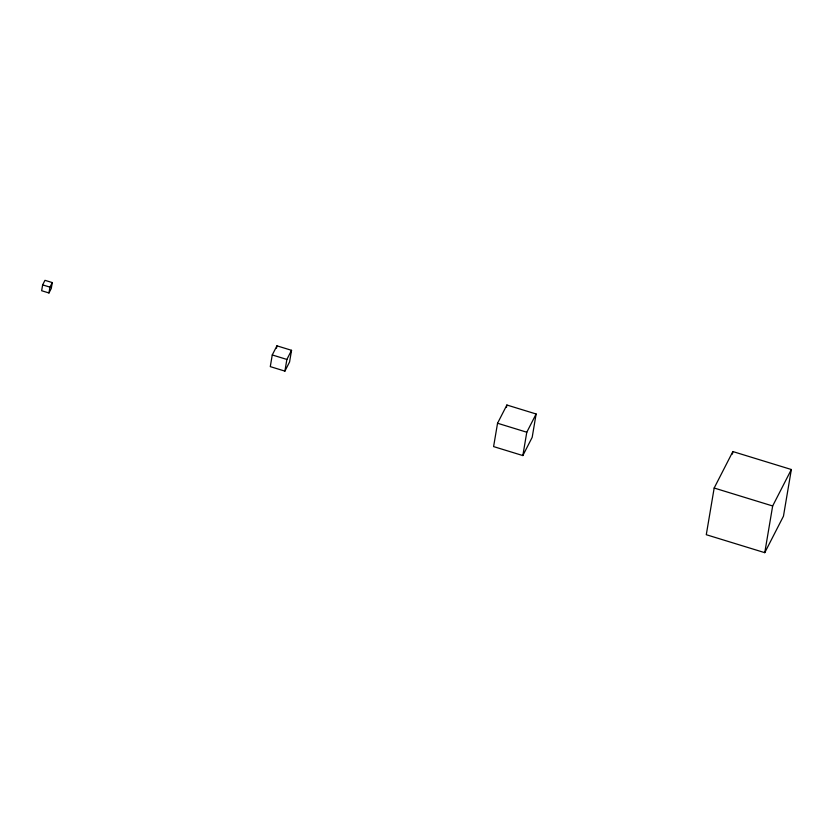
<?xml version="1.0" encoding="UTF-8"?>
<svg xmlns="http://www.w3.org/2000/svg" width="833" height="833" viewBox="0 0 833 833"><rect width="100%" height="100%" fill="white"/><g stroke="black" fill="none" stroke-linecap="round" stroke-linejoin="round"><path stroke-width="1.25" d="M42.639 284.886L41.65 290.727L48.96 292.966L51.292 288.416L52.281 282.574L44.972 280.336L42.639 284.886L49.949 287.135L52.281 282.574M48.96 292.966L49.949 287.135M272.256 354.952L270.288 366.624L284.907 371.112L289.572 361.991L291.55 350.318L276.931 345.83L272.256 354.952L286.875 359.44L291.55 350.318M276.535 348.163L276.931 345.83M284.907 371.112L286.875 359.44M497.551 423.247L493.594 446.592L522.843 455.568L532.183 437.335L536.129 413.991L506.891 405.015L497.551 423.247L526.789 432.223L536.129 413.991M506.474 407.472L506.891 405.015M522.843 455.568L526.789 432.223M714.173 488.023L706.28 534.713L764.767 552.664L783.457 516.2L791.35 469.51L732.863 451.559L714.173 488.023L772.66 505.975L791.35 469.51M732.436 454.079L732.863 451.559M764.767 552.664L772.66 505.975"/></g></svg>
